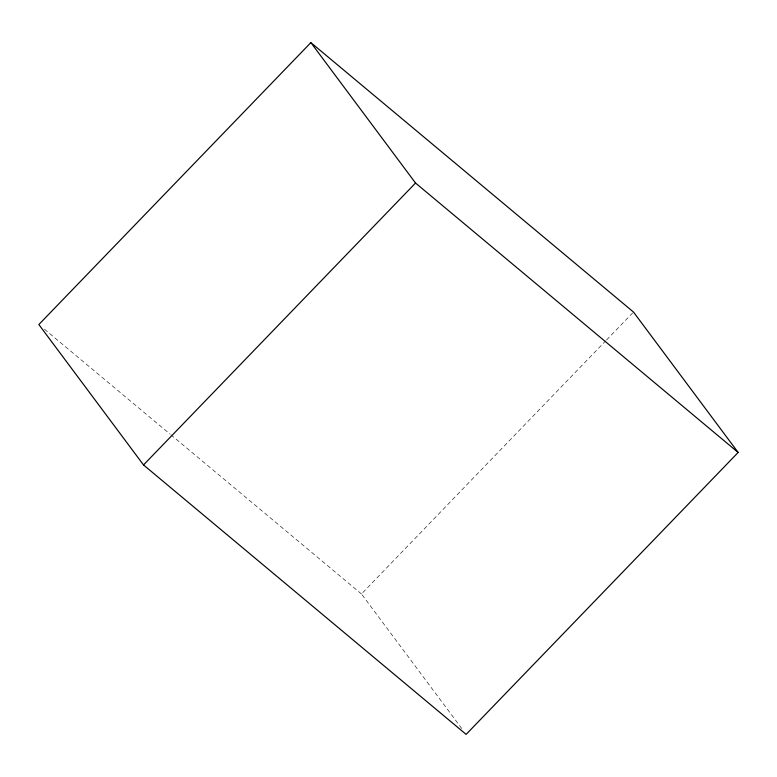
<?xml version="1.0" encoding="UTF-8"?>
<svg xmlns="http://www.w3.org/2000/svg" width="777" height="777" viewBox="0 0 777 777"><rect width="100%" height="100%" fill="white"/><g stroke="black" fill="none" stroke-linecap="round" stroke-linejoin="round"><path stroke-width="0.58" stroke-dasharray="3.88 2.91" d="M461.8 728.573L361.47 593.968L605.691 340.841M606.536 339.976L632.643 312.917M44.425 329.195L169.94 434.013M170.872 434.79L361.47 593.968"/><path stroke-width="1.17" d="M310.868 42.618L38.85 324.543L143.512 464.957L466.132 734.382L738.15 452.457L633.488 312.043L310.868 42.618L415.53 183.032L738.15 452.457M143.512 464.957L415.53 183.032"/></g></svg>
